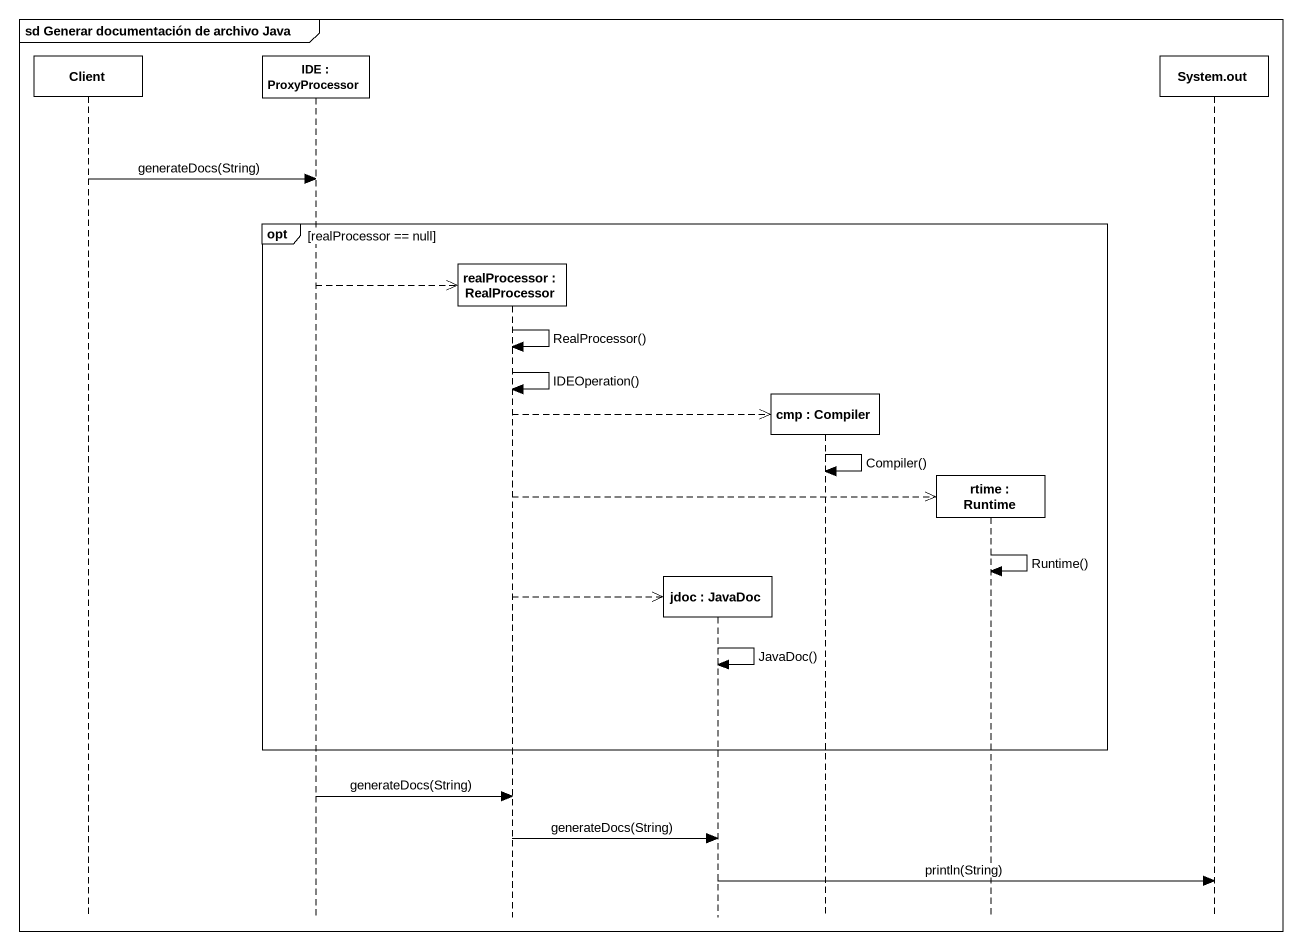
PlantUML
@startuml
mainframe sd Generar documentación de archivo Java
hide footbox
participant Client
participant "IDE : ProxyProcessor" as IDE
participant "realProcessor : RealProcessor" as realProcessor
participant "jdoc : JavaDoc" as jdoc
participant "cmp : Compiler" as cmp
participant "rtime : Runtime" as rtime
participant "System.out" as System_out

Client -> IDE : generateDocs(String)
opt realProcessor == null
  IDE -->> realProcessor **
  realProcessor -> realProcessor : RealProcessor()
  realProcessor -> realProcessor : IDEOperation()
  realProcessor -->> cmp **
  cmp -> cmp : Compiler()
  realProcessor -->> rtime **
  rtime -> rtime : Runtime()
  realProcessor -->> jdoc **
  jdoc -> jdoc : JavaDoc()
end
IDE -> realProcessor : generateDocs(String)
realProcessor -> jdoc : generateDocs(String)
jdoc -> System_out : println(String)
@enduml
